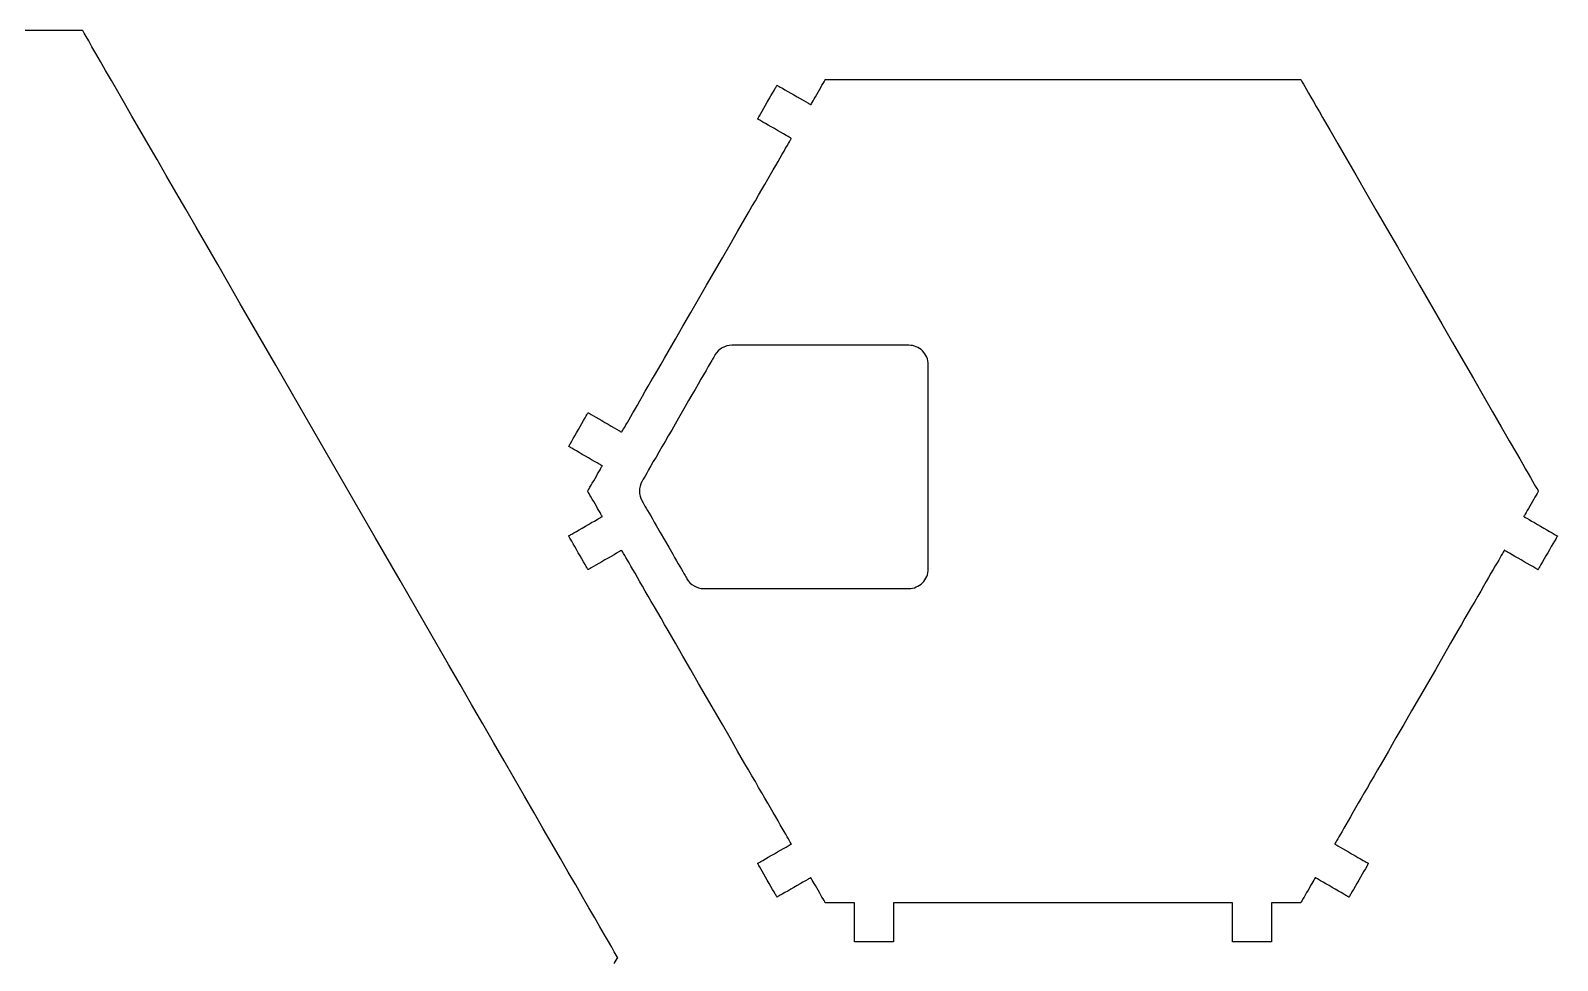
# Model space of a CAD drawing. Header units: millimetres. Extents: x 132 to 771, y 404 to 944.
# Drawn here: x 611.3 to 768.3, y 510.5 to 606.1 of the extents above; entities that cross this region are included whole.
import ezdxf

# ---------------------------------------------------------------- set-up
doc = ezdxf.new("R2010")
doc.units = ezdxf.units.MM
doc.header["$MEASUREMENT"] = 0
doc.layers.get('0').update_dxf_attribs({"linetype": 'CONTINUOUS', "true_color": 0xffffff})

msp = doc.modelspace()

# ---------------------------------------------------------------- linework, layer by layer
at = {"color": 7, "linetype": 'Continuous', "true_color": 0xffffff}
for points in [[(671.35, 510.19), (671.54, 510.53), (671.66, 510.73), (671.7, 510.8), (671.66, 510.87), (671.54, 511.07), (671.35, 511.41), (671.08, 511.87), (670.74, 512.45), (670.34, 513.16), (669.87, 513.97), (669.34, 514.89), (668.74, 515.92), (668.09, 517.05), (667.38, 518.28), (666.62, 519.59), (665.81, 521), (664.95, 522.48), (664.05, 524.05), (663.11, 525.69), (662.12, 527.4), (661.09, 529.17), (660.03, 531.01), (658.94, 532.9), (657.82, 534.84), (656.67, 536.83), (655.49, 538.87), (654.3, 540.94), (651.84, 545.19), (649.33, 549.55), (646.77, 553.97), (644.2, 558.43), (641.62, 562.89), (639.07, 567.32), (636.56, 571.67), (634.1, 575.92), (632.9, 578), (631.73, 580.04), (630.58, 582.03), (629.46, 583.97), (628.36, 585.86), (627.3, 587.7), (626.28, 589.47), (625.29, 591.18), (624.35, 592.82), (623.44, 594.39), (622.58, 595.87), (621.77, 597.28), (621.01, 598.59), (620.31, 599.82), (619.66, 600.94), (619.06, 601.97), (618.53, 602.9), (618.06, 603.71), (617.65, 604.41), (617.32, 605), (617.05, 605.46), (616.86, 605.79), (616.74, 606), (616.7, 606.07), (616.68, 606.07), (616.62, 606.07), (616.38, 606.07), (616, 606.07), (615.46, 606.07), (614.79, 606.07), (613.98, 606.07), (613.04, 606.07), (611.97, 606.07), (610.78, 606.07)], [(745.41, 522.48), (745.42, 522.48), (745.45, 522.46), (745.49, 522.43), (745.56, 522.4), (745.64, 522.35), (745.73, 522.3), (745.95, 522.17), (746.21, 522.02), (746.5, 521.85), (746.82, 521.67), (747.14, 521.48), (747.46, 521.29), (747.78, 521.11), (748.07, 520.95), (748.33, 520.79), (748.55, 520.67), (748.64, 520.61), (748.72, 520.57), (748.79, 520.53), (748.83, 520.5), (748.86, 520.49), (748.87, 520.48), (748.87, 520.47), (748.85, 520.44), (748.82, 520.4), (748.79, 520.33), (748.74, 520.25), (748.69, 520.16), (748.56, 519.94), (748.41, 519.68), (748.24, 519.39), (748.06, 519.07), (747.87, 518.75), (747.68, 518.43), (747.5, 518.11), (747.34, 517.82), (747.18, 517.56), (747.06, 517.34), (747, 517.25), (746.96, 517.17), (746.92, 517.1), (746.89, 517.06), (746.88, 517.03), (746.87, 517.02), (746.86, 517.02), (746.83, 517.04), (746.79, 517.07), (746.72, 517.1), (746.64, 517.15), (746.55, 517.2), (746.33, 517.33), (746.07, 517.48), (745.78, 517.65), (745.46, 517.83), (745.14, 518.02), (744.82, 518.21), (744.5, 518.39), (744.21, 518.55), (743.95, 518.71), (743.73, 518.83), (743.64, 518.89), (743.56, 518.93), (743.49, 518.97), (743.45, 519), (743.42, 519.01), (743.41, 519.02), (743.4, 519.01), (743.39, 518.99), (743.34, 518.91), (743.27, 518.78), (743.17, 518.61), (743.06, 518.42), (742.93, 518.2), (742.8, 517.96), (742.66, 517.72), (742.52, 517.48), (742.38, 517.24), (742.26, 517.02), (742.14, 516.83), (742.05, 516.66), (741.97, 516.53), (741.93, 516.45), (741.91, 516.43), (741.91, 516.42), (741.9, 516.42), (741.88, 516.42), (741.83, 516.42), (741.78, 516.42), (741.63, 516.42), (741.44, 516.42), (741.21, 516.42), (740.96, 516.42), (740.69, 516.42), (740.41, 516.42), (740.13, 516.42), (739.86, 516.42), (739.6, 516.42), (739.38, 516.42), (739.18, 516.42), (739.04, 516.42), (738.98, 516.42), (738.94, 516.42), (738.91, 516.42), (738.91, 516.42), (738.91, 516.41), (738.91, 516.37), (738.91, 516.32), (738.91, 516.25), (738.91, 516.16), (738.91, 516.05), (738.91, 515.79), (738.91, 515.49), (738.91, 515.15), (738.91, 514.79), (738.91, 514.42), (738.91, 514.05), (738.91, 513.68), (738.91, 513.35), (738.91, 513.04), (738.91, 512.79), (738.91, 512.68), (738.91, 512.59), (738.91, 512.52), (738.91, 512.46), (738.91, 512.43), (738.91, 512.42), (738.89, 512.42), (738.86, 512.42), (738.81, 512.42), (738.73, 512.42), (738.64, 512.42), (738.54, 512.42), (738.28, 512.42), (737.98, 512.42), (737.64, 512.42), (737.28, 512.42), (736.91, 512.42), (736.53, 512.42), (736.17, 512.42), (735.83, 512.42), (735.53, 512.42), (735.28, 512.42), (735.17, 512.42), (735.08, 512.42), (735.01, 512.42), (734.95, 512.42), (734.92, 512.42), (734.91, 512.42), (734.91, 512.43), (734.91, 512.46), (734.91, 512.52), (734.91, 512.59), (734.91, 512.68), (734.91, 512.79), (734.91, 513.04), (734.91, 513.35), (734.91, 513.68), (734.91, 514.05), (734.91, 514.42), (734.91, 514.79), (734.91, 515.15), (734.91, 515.49), (734.91, 515.79), (734.91, 516.05), (734.91, 516.16), (734.91, 516.25), (734.91, 516.32), (734.91, 516.37), (734.91, 516.41), (734.91, 516.42), (734.88, 516.42), (734.81, 516.42), (734.68, 516.42), (734.51, 516.42), (734.3, 516.42), (734.04, 516.42), (733.75, 516.42), (733.41, 516.42), (733.03, 516.42), (732.62, 516.42), (732.17, 516.42), (731.69, 516.42), (731.18, 516.42), (730.63, 516.42), (730.06, 516.42), (729.46, 516.42), (728.83, 516.42), (728.19, 516.42), (727.51, 516.42), (726.82, 516.42), (726.11, 516.42), (725.38, 516.42), (724.64, 516.42), (723.88, 516.42), (722.32, 516.42), (720.73, 516.42), (719.11, 516.42), (717.48, 516.42), (715.84, 516.42), (714.23, 516.42), (712.63, 516.42), (711.08, 516.42), (710.32, 516.42), (709.57, 516.42), (708.84, 516.42), (708.13, 516.42), (707.44, 516.42), (706.77, 516.42), (706.12, 516.42), (705.49, 516.42), (704.89, 516.42), (704.32, 516.42), (703.77, 516.42), (703.26, 516.42), (702.78, 516.42), (702.33, 516.42), (701.92, 516.42), (701.54, 516.42), (701.2, 516.42), (700.9, 516.42), (700.65, 516.42), (700.43, 516.42), (700.26, 516.42), (700.14, 516.42), (700.07, 516.42), (700.04, 516.42), (700.05, 516.41), (700.05, 516.37), (700.05, 516.32), (700.05, 516.25), (700.05, 516.16), (700.05, 516.05), (700.05, 515.79), (700.05, 515.49), (700.05, 515.15), (700.05, 514.79), (700.05, 514.42), (700.05, 514.05), (700.05, 513.68), (700.05, 513.35), (700.05, 513.04), (700.05, 512.79), (700.05, 512.68), (700.05, 512.59), (700.05, 512.52), (700.05, 512.46), (700.05, 512.43), (700.05, 512.42), (700.04, 512.42), (700, 512.42), (699.95, 512.42), (699.88, 512.42), (699.79, 512.42), (699.68, 512.42), (699.42, 512.42), (699.12, 512.42), (698.78, 512.42), (698.42, 512.42), (698.05, 512.42), (697.68, 512.42), (697.31, 512.42), (696.98, 512.42), (696.67, 512.42), (696.42, 512.42), (696.31, 512.42), (696.22, 512.42), (696.15, 512.42), (696.09, 512.42), (696.06, 512.42), (696.05, 512.42), (696.05, 512.43), (696.05, 512.46), (696.05, 512.52), (696.05, 512.59), (696.05, 512.68), (696.05, 512.79), (696.05, 513.04), (696.05, 513.35), (696.05, 513.68), (696.05, 514.05), (696.05, 514.42), (696.05, 514.79), (696.05, 515.15), (696.05, 515.49), (696.05, 515.79), (696.05, 516.05), (696.05, 516.16), (696.05, 516.25), (696.05, 516.32), (696.05, 516.37), (696.05, 516.41), (696.05, 516.42), (696.04, 516.42), (696.02, 516.42), (695.97, 516.42), (695.92, 516.42), (695.77, 516.42), (695.58, 516.42), (695.35, 516.42), (695.1, 516.42), (694.83, 516.42), (694.55, 516.42), (694.27, 516.42), (694, 516.42), (693.74, 516.42), (693.52, 516.42), (693.33, 516.42), (693.18, 516.42), (693.12, 516.42), (693.08, 516.42), (693.06, 516.42), (693.05, 516.42), (693.04, 516.43), (693.03, 516.45), (692.98, 516.53), (692.91, 516.66), (692.81, 516.83), (692.7, 517.02), (692.57, 517.24), (692.44, 517.48), (692.3, 517.72), (692.16, 517.96), (692.02, 518.2), (691.89, 518.42), (691.78, 518.61), (691.68, 518.78), (691.61, 518.91), (691.56, 518.99), (691.55, 519.01), (691.55, 519.02), (691.54, 519.02), (691.51, 519), (691.46, 518.97), (691.4, 518.94), (691.32, 518.89), (691.23, 518.84), (691.01, 518.71), (690.74, 518.56), (690.45, 518.39), (690.14, 518.21), (689.81, 518.02), (689.49, 517.83), (689.18, 517.65), (688.89, 517.49), (688.62, 517.33), (688.4, 517.21), (688.31, 517.15), (688.23, 517.11), (688.17, 517.07), (688.12, 517.04), (688.09, 517.03), (688.08, 517.02), (688.08, 517.03), (688.06, 517.06), (688.03, 517.11), (688, 517.17), (687.95, 517.25), (687.9, 517.34), (687.77, 517.56), (687.62, 517.82), (687.45, 518.12), (687.27, 518.43), (687.08, 518.75), (686.9, 519.08), (686.72, 519.39), (686.55, 519.68), (686.4, 519.94), (686.27, 520.16), (686.21, 520.26), (686.17, 520.33), (686.13, 520.4), (686.11, 520.44), (686.09, 520.47), (686.08, 520.48), (686.09, 520.49), (686.12, 520.51), (686.17, 520.53), (686.23, 520.57), (686.31, 520.61), (686.4, 520.67), (686.62, 520.8), (686.89, 520.95), (687.18, 521.12), (687.49, 521.3), (687.81, 521.48), (688.14, 521.67), (688.45, 521.85), (688.74, 522.02), (689.01, 522.17), (689.23, 522.3), (689.32, 522.35), (689.4, 522.4), (689.46, 522.43), (689.51, 522.46), (689.54, 522.48), (689.55, 522.48), (689.53, 522.51), (689.5, 522.57), (689.43, 522.68), (689.35, 522.82), (689.24, 523.01), (689.12, 523.23), (688.97, 523.49), (688.8, 523.78), (688.61, 524.11), (688.4, 524.46), (688.18, 524.85), (687.94, 525.27), (687.68, 525.71), (687.41, 526.19), (687.12, 526.68), (686.82, 527.2), (686.51, 527.74), (686.19, 528.3), (685.85, 528.89), (685.5, 529.48), (685.15, 530.1), (684.78, 530.73), (684.03, 532.03), (683.25, 533.38), (682.46, 534.76), (681.65, 536.16), (680.83, 537.58), (680.02, 538.99), (679.21, 540.39), (678.41, 541.77), (677.63, 543.12), (676.88, 544.42), (676.52, 545.05), (676.16, 545.67), (675.81, 546.27), (675.48, 546.85), (675.15, 547.41), (674.84, 547.95), (674.54, 548.47), (674.25, 548.96), (673.98, 549.43), (673.73, 549.88), (673.49, 550.3), (673.26, 550.68), (673.05, 551.04), (672.87, 551.37), (672.7, 551.66), (672.55, 551.92), (672.42, 552.14), (672.31, 552.32), (672.23, 552.47), (672.17, 552.57), (672.13, 552.64), (672.12, 552.66), (672.11, 552.67), (672.08, 552.65), (672.03, 552.62), (671.97, 552.59), (671.89, 552.54), (671.8, 552.49), (671.58, 552.36), (671.32, 552.21), (671.02, 552.04), (670.71, 551.86), (670.39, 551.67), (670.06, 551.48), (669.75, 551.3), (669.46, 551.14), (669.2, 550.98), (668.97, 550.86), (668.88, 550.8), (668.8, 550.76), (668.74, 550.72), (668.69, 550.69), (668.66, 550.68), (668.65, 550.67), (668.65, 550.68), (668.63, 550.71), (668.6, 550.76), (668.57, 550.82), (668.52, 550.9), (668.47, 550.99), (668.34, 551.21), (668.19, 551.47), (668.02, 551.77), (667.84, 552.08), (667.65, 552.4), (667.47, 552.73), (667.29, 553.04), (667.12, 553.33), (666.97, 553.59), (666.84, 553.82), (666.78, 553.91), (666.74, 553.99), (666.7, 554.05), (666.68, 554.1), (666.66, 554.13), (666.65, 554.14), (666.66, 554.14), (666.69, 554.16), (666.74, 554.19), (666.8, 554.22), (666.88, 554.27), (666.97, 554.32), (667.2, 554.45), (667.46, 554.6), (667.75, 554.77), (668.06, 554.95), (668.39, 555.14), (668.71, 555.32), (669.02, 555.5), (669.32, 555.67), (669.58, 555.82), (669.8, 555.95), (669.89, 556.01), (669.97, 556.05), (670.03, 556.09), (670.08, 556.11), (670.11, 556.13), (670.12, 556.14), (670.11, 556.14), (670.1, 556.17), (670.05, 556.25), (669.98, 556.38), (669.88, 556.54), (669.77, 556.74), (669.64, 556.96), (669.51, 557.19), (669.37, 557.43), (669.23, 557.68), (669.09, 557.91), (668.97, 558.13), (668.85, 558.33), (668.76, 558.49), (668.68, 558.62), (668.64, 558.7), (668.62, 558.73), (668.62, 558.73), (668.62, 558.74), (668.64, 558.76), (668.68, 558.85), (668.76, 558.97), (668.85, 559.14), (668.97, 559.34), (669.09, 559.56), (669.23, 559.79), (669.37, 560.03), (669.51, 560.28), (669.64, 560.51), (669.77, 560.73), (669.88, 560.93), (669.98, 561.09), (670.05, 561.22), (670.1, 561.3), (670.11, 561.33), (670.12, 561.33), (670.11, 561.34), (670.08, 561.36), (670.03, 561.38), (669.97, 561.42), (669.89, 561.46), (669.8, 561.52), (669.58, 561.65), (669.32, 561.8), (669.02, 561.97), (668.71, 562.15), (668.39, 562.33), (668.06, 562.52), (667.75, 562.7), (667.46, 562.87), (667.2, 563.02), (666.98, 563.15), (666.88, 563.2), (666.8, 563.25), (666.74, 563.28), (666.7, 563.31), (666.67, 563.33), (666.66, 563.33), (666.66, 563.34), (666.68, 563.37), (666.71, 563.42), (666.74, 563.48), (666.79, 563.56), (666.84, 563.65), (666.97, 563.88), (667.12, 564.14), (667.29, 564.43), (667.47, 564.74), (667.66, 565.07), (667.84, 565.39), (668.02, 565.7), (668.19, 566), (668.34, 566.26), (668.47, 566.48), (668.53, 566.57), (668.57, 566.65), (668.61, 566.71), (668.63, 566.76), (668.65, 566.79), (668.66, 566.8), (668.67, 566.79), (668.7, 566.78), (668.74, 566.75), (668.81, 566.71), (668.88, 566.67), (668.98, 566.61), (669.2, 566.49), (669.46, 566.33), (669.75, 566.17), (670.06, 565.99), (670.39, 565.8), (670.71, 565.61), (671.02, 565.43), (671.32, 565.26), (671.58, 565.11), (671.8, 564.98), (671.89, 564.93), (671.97, 564.88), (672.03, 564.85), (672.08, 564.82), (672.11, 564.8), (672.12, 564.8), (672.13, 564.82), (672.17, 564.89), (672.23, 564.99), (672.31, 565.14), (672.42, 565.32), (672.55, 565.54), (672.7, 565.8), (672.87, 566.1), (673.06, 566.42), (673.26, 566.78), (673.49, 567.17), (673.73, 567.58), (673.98, 568.03), (674.26, 568.5), (674.54, 569), (674.84, 569.52), (675.15, 570.06), (675.48, 570.62), (675.82, 571.2), (676.16, 571.8), (676.52, 572.42), (676.88, 573.05), (677.63, 574.35), (678.41, 575.7), (679.21, 577.08), (680.02, 578.48), (680.83, 579.89), (681.65, 581.3), (682.46, 582.71), (683.25, 584.09), (684.03, 585.43), (684.78, 586.73), (685.15, 587.37), (685.5, 587.98), (685.85, 588.58), (686.19, 589.16), (686.51, 589.72), (686.82, 590.26), (687.12, 590.78), (687.41, 591.28), (687.68, 591.75), (687.94, 592.19), (688.18, 592.61), (688.4, 593), (688.61, 593.36), (688.8, 593.68), (688.96, 593.97), (689.11, 594.23), (689.24, 594.45), (689.35, 594.64), (689.43, 594.78), (689.49, 594.89), (689.53, 594.95), (689.54, 594.97), (689.54, 594.99), (689.51, 595.01), (689.46, 595.04), (689.4, 595.07), (689.32, 595.12), (689.23, 595.17), (689.01, 595.3), (688.75, 595.45), (688.45, 595.62), (688.14, 595.8), (687.82, 595.99), (687.49, 596.17), (687.18, 596.35), (686.89, 596.52), (686.63, 596.67), (686.4, 596.8), (686.31, 596.86), (686.23, 596.9), (686.17, 596.94), (686.12, 596.96), (686.09, 596.98), (686.08, 596.99), (686.09, 597), (686.11, 597.03), (686.13, 597.07), (686.17, 597.14), (686.21, 597.21), (686.27, 597.31), (686.4, 597.53), (686.55, 597.79), (686.72, 598.08), (686.9, 598.39), (687.08, 598.72), (687.27, 599.04), (687.45, 599.35), (687.62, 599.65), (687.77, 599.91), (687.9, 600.13), (687.95, 600.22), (688, 600.3), (688.03, 600.36), (688.06, 600.41), (688.08, 600.44), (688.08, 600.45), (688.09, 600.44), (688.12, 600.43), (688.17, 600.4), (688.23, 600.36), (688.31, 600.32), (688.4, 600.26), (688.63, 600.14), (688.89, 599.98), (689.18, 599.82), (689.49, 599.64), (689.82, 599.45), (690.14, 599.26), (690.45, 599.08), (690.75, 598.91), (691.01, 598.76), (691.23, 598.63), (691.32, 598.58), (691.4, 598.53), (691.46, 598.5), (691.51, 598.47), (691.54, 598.45), (691.55, 598.45), (691.55, 598.46), (691.57, 598.48), (691.61, 598.56), (691.69, 598.69), (691.78, 598.86), (691.9, 599.05), (692.02, 599.27), (692.16, 599.51), (692.3, 599.75), (692.44, 599.99), (692.57, 600.23), (692.7, 600.45), (692.81, 600.64), (692.91, 600.81), (692.98, 600.94), (693.03, 601.02), (693.04, 601.04), (693.05, 601.05), (693.08, 601.05), (693.19, 601.05), (693.36, 601.05), (693.6, 601.05), (693.9, 601.05), (694.26, 601.05), (694.67, 601.05), (695.15, 601.05), (695.68, 601.05), (696.25, 601.05), (696.88, 601.05), (697.56, 601.05), (698.28, 601.05), (699.04, 601.05), (699.84, 601.05), (700.68, 601.05), (702.47, 601.05), (704.38, 601.05), (706.4, 601.05), (708.51, 601.05), (710.69, 601.05), (712.92, 601.05), (717.48, 601.05), (722.04, 601.05), (724.27, 601.05), (726.45, 601.05), (728.56, 601.05), (730.58, 601.05), (732.49, 601.05), (734.27, 601.05), (735.11, 601.05), (735.92, 601.05), (736.68, 601.05), (737.4, 601.05), (738.07, 601.05), (738.7, 601.05), (739.28, 601.05), (739.81, 601.05), (740.28, 601.05), (740.7, 601.05), (741.06, 601.05), (741.36, 601.05), (741.6, 601.05), (741.77, 601.05), (741.87, 601.05), (741.91, 601.05), (741.93, 601.02), (741.98, 600.93), (742.06, 600.78), (742.18, 600.57), (742.33, 600.31), (742.51, 600), (742.72, 599.64), (742.96, 599.23), (743.22, 598.77), (743.51, 598.27), (743.83, 597.73), (744.16, 597.14), (744.9, 595.86), (745.73, 594.44), (746.62, 592.89), (747.57, 591.23), (748.58, 589.49), (749.64, 587.66), (750.73, 585.77), (751.85, 583.84), (754.12, 579.89), (756.4, 575.94), (757.52, 574.01), (758.61, 572.12), (759.66, 570.3), (760.67, 568.55), (761.63, 566.89), (762.52, 565.35), (763.34, 563.92), (764.08, 562.64), (764.42, 562.05), (764.74, 561.51), (765.03, 561.01), (765.29, 560.55), (765.53, 560.14), (765.73, 559.78), (765.91, 559.47), (766.06, 559.21), (766.18, 559), (766.27, 558.86), (766.32, 558.76), (766.34, 558.73), (766.33, 558.73), (766.32, 558.7), (766.27, 558.62), (766.2, 558.49), (766.1, 558.33), (765.99, 558.13), (765.86, 557.91), (765.73, 557.68), (765.59, 557.43), (765.45, 557.19), (765.31, 556.96), (765.18, 556.74), (765.07, 556.54), (764.97, 556.37), (764.9, 556.25), (764.85, 556.16), (764.84, 556.14), (764.84, 556.13), (764.85, 556.13), (764.88, 556.11), (764.92, 556.08), (764.99, 556.05), (765.06, 556), (765.16, 555.95), (765.38, 555.82), (765.64, 555.67), (765.93, 555.5), (766.25, 555.32), (766.57, 555.13), (766.89, 554.95), (767.2, 554.77), (767.5, 554.6), (767.76, 554.45), (767.98, 554.32), (768.07, 554.26), (768.15, 554.22), (768.22, 554.18), (768.26, 554.16), (768.29, 554.14), (768.3, 554.13), (768.3, 554.12), (768.28, 554.09), (768.25, 554.05), (768.22, 553.98), (768.17, 553.91), (768.12, 553.81), (767.99, 553.59), (767.84, 553.33), (767.67, 553.04), (767.49, 552.72), (767.3, 552.4), (767.11, 552.08), (766.93, 551.77), (766.77, 551.47), (766.61, 551.21), (766.49, 550.99), (766.43, 550.9), (766.39, 550.82), (766.35, 550.75), (766.32, 550.71), (766.31, 550.68), (766.3, 550.67), (766.29, 550.67), (766.26, 550.69), (766.22, 550.72), (766.15, 550.75), (766.07, 550.8), (765.98, 550.85), (765.76, 550.98), (765.5, 551.13), (765.2, 551.3), (764.89, 551.48), (764.57, 551.67), (764.25, 551.86), (763.93, 552.04), (763.64, 552.2), (763.38, 552.36), (763.16, 552.48), (763.06, 552.54), (762.99, 552.58), (762.92, 552.62), (762.88, 552.65), (762.85, 552.66), (762.84, 552.67), (762.82, 552.65), (762.79, 552.58), (762.72, 552.48), (762.64, 552.33), (762.53, 552.14), (762.41, 551.92), (762.26, 551.66), (762.09, 551.37), (761.9, 551.05), (761.69, 550.69), (761.47, 550.3), (761.23, 549.88), (760.97, 549.44), (760.7, 548.97), (760.41, 548.47), (760.11, 547.95), (759.8, 547.41), (759.48, 546.85), (759.14, 546.27), (758.79, 545.67), (758.44, 545.05), (758.07, 544.42), (757.32, 543.12), (756.54, 541.77), (755.75, 540.39), (754.94, 538.99), (754.12, 537.57), (753.31, 536.16), (752.5, 534.76), (751.7, 533.38), (750.92, 532.03), (750.17, 530.73), (749.81, 530.1), (749.45, 529.48), (749.1, 528.88), (748.77, 528.3), (748.44, 527.74), (748.13, 527.2), (747.83, 526.68), (747.54, 526.18), (747.27, 525.71), (747.02, 525.27), (746.78, 524.85), (746.55, 524.46), (746.34, 524.1), (746.16, 523.78), (745.99, 523.48), (745.84, 523.23), (745.71, 523), (745.6, 522.82), (745.52, 522.67), (745.46, 522.57), (745.42, 522.5), (745.41, 522.48), (745.41, 522.48)], [(681.7, 572.73), (681.7, 572.72), (681.68, 572.7), (681.65, 572.65), (681.62, 572.59), (681.57, 572.51), (681.52, 572.41), (681.45, 572.3), (681.38, 572.18), (681.21, 571.88), (681.01, 571.53), (680.78, 571.14), (680.53, 570.7), (680.25, 570.23), (679.96, 569.72), (679.65, 569.18), (679.33, 568.62), (678.99, 568.04), (678.65, 567.45), (677.95, 566.23), (677.25, 565.02), (676.9, 564.43), (676.57, 563.85), (676.24, 563.29), (675.93, 562.75), (675.64, 562.24), (675.36, 561.77), (675.11, 561.33), (674.88, 560.93), (674.68, 560.59), (674.51, 560.29), (674.44, 560.17), (674.37, 560.06), (674.32, 559.96), (674.27, 559.88), (674.24, 559.82), (674.21, 559.77), (674.19, 559.74), (674.19, 559.73), (674.08, 559.5), (674, 559.25), (673.94, 558.99), (673.93, 558.73), (673.94, 558.48), (674, 558.22), (674.08, 557.97), (674.2, 557.73), (674.21, 557.71), (674.25, 557.64), (674.31, 557.54), (674.39, 557.39), (674.5, 557.21), (674.62, 557), (674.76, 556.75), (674.92, 556.48), (675.09, 556.19), (675.27, 555.88), (675.46, 555.55), (675.66, 555.2), (676.07, 554.48), (676.5, 553.73), (676.94, 552.99), (677.35, 552.27), (677.55, 551.92), (677.74, 551.59), (677.92, 551.28), (678.09, 550.98), (678.25, 550.71), (678.39, 550.47), (678.51, 550.26), (678.62, 550.08), (678.7, 549.93), (678.76, 549.82), (678.8, 549.76), (678.81, 549.73), (678.96, 549.51), (679.13, 549.32), (679.33, 549.14), (679.55, 549), (679.78, 548.89), (680.02, 548.8), (680.28, 548.75), (680.55, 548.73), (680.56, 548.73), (680.61, 548.73), (680.68, 548.73), (680.78, 548.73), (680.91, 548.73), (681.07, 548.73), (681.25, 548.73), (681.45, 548.73), (681.68, 548.73), (681.93, 548.73), (682.2, 548.73), (682.49, 548.73), (682.8, 548.73), (683.13, 548.73), (683.48, 548.73), (683.84, 548.73), (684.22, 548.73), (684.61, 548.73), (685.43, 548.73), (686.3, 548.73), (687.21, 548.73), (688.15, 548.73), (689.12, 548.73), (690.1, 548.73), (691.08, 548.73), (692.07, 548.73), (693.05, 548.73), (694.01, 548.73), (694.95, 548.73), (695.86, 548.73), (696.73, 548.73), (697.56, 548.73), (697.95, 548.73), (698.33, 548.73), (698.69, 548.73), (699.03, 548.73), (699.36, 548.73), (699.67, 548.73), (699.96, 548.73), (700.24, 548.73), (700.48, 548.73), (700.71, 548.73), (700.92, 548.73), (701.1, 548.73), (701.25, 548.73), (701.38, 548.73), (701.48, 548.73), (701.56, 548.73), (701.6, 548.73), (701.62, 548.73), (701.82, 548.74), (702.01, 548.77), (702.2, 548.82), (702.38, 548.89), (702.56, 548.97), (702.73, 549.07), (702.89, 549.19), (703.03, 549.32), (703.17, 549.47), (703.28, 549.63), (703.38, 549.79), (703.47, 549.97), (703.53, 550.15), (703.58, 550.34), (703.61, 550.54), (703.62, 550.73), (703.62, 550.75), (703.62, 550.79), (703.62, 550.87), (703.62, 550.97), (703.62, 551.1), (703.62, 551.25), (703.62, 551.43), (703.62, 551.64), (703.62, 551.86), (703.62, 552.11), (703.62, 552.38), (703.62, 552.67), (703.62, 552.98), (703.62, 553.31), (703.62, 553.65), (703.62, 554.01), (703.62, 554.39), (703.62, 554.78), (703.62, 555.6), (703.62, 556.47), (703.62, 557.38), (703.62, 558.32), (703.62, 559.28), (703.62, 560.25), (703.62, 561.23), (703.62, 562.22), (703.62, 563.19), (703.62, 564.15), (703.62, 565.09), (703.62, 566), (703.62, 566.86), (703.62, 567.68), (703.62, 568.08), (703.62, 568.45), (703.62, 568.81), (703.62, 569.16), (703.62, 569.49), (703.62, 569.8), (703.62, 570.09), (703.62, 570.36), (703.62, 570.6), (703.62, 570.83), (703.62, 571.03), (703.62, 571.21), (703.62, 571.37), (703.62, 571.5), (703.62, 571.6), (703.62, 571.67), (703.62, 571.72), (703.62, 571.73), (703.61, 571.93), (703.58, 572.13), (703.53, 572.32), (703.47, 572.5), (703.38, 572.68), (703.28, 572.84), (703.16, 573), (703.03, 573.15), (702.88, 573.28), (702.73, 573.4), (702.56, 573.5), (702.38, 573.58), (702.2, 573.65), (702.01, 573.7), (701.82, 573.72), (701.62, 573.73), (701.61, 573.73), (701.57, 573.73), (701.5, 573.73), (701.41, 573.73), (701.3, 573.73), (701.17, 573.73), (701.01, 573.73), (700.84, 573.73), (700.64, 573.73), (700.43, 573.73), (700.19, 573.73), (699.94, 573.73), (699.67, 573.73), (699.39, 573.73), (698.78, 573.73), (698.11, 573.73), (697.4, 573.73), (696.65, 573.73), (695.86, 573.73), (695.05, 573.73), (694.22, 573.73), (692.53, 573.73), (690.83, 573.73), (690, 573.73), (689.19, 573.73), (688.4, 573.73), (687.65, 573.73), (686.94, 573.73), (686.27, 573.73), (685.66, 573.73), (685.37, 573.73), (685.11, 573.73), (684.86, 573.73), (684.62, 573.73), (684.41, 573.73), (684.21, 573.73), (684.03, 573.73), (683.88, 573.73), (683.74, 573.73), (683.63, 573.73), (683.54, 573.73), (683.48, 573.73), (683.44, 573.73), (683.42, 573.73), (683.17, 573.72), (682.91, 573.66), (682.67, 573.58), (682.43, 573.47), (682.22, 573.32), (682.02, 573.15), (681.85, 572.95), (681.7, 572.73)]]:
    msp.add_lwpolyline(points, dxfattribs=at)

doc.saveas('drawing.dxf')
